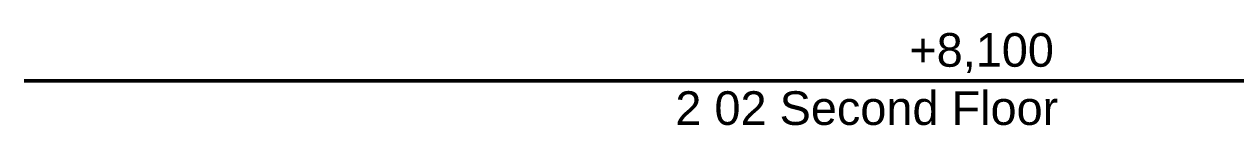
# Model space of a CAD drawing. Header units: millimetres. Extents: x -46169 to 247764, y -86316 to 18123.
# Drawn here: x 218520 to 222132, y -75060 to -74784 of the extents above; entities that cross this region are included whole.
import ezdxf

# ---------------------------------------------------------------- set-up
doc = ezdxf.new("R2010")
doc.units = ezdxf.units.MM
doc.header["$MEASUREMENT"] = 0
doc.layers.add('0_Pen_No__25', color=7, linetype='Continuous', lineweight=50, true_color=0x2a2a2a)
doc.layers.add('0_Pen_No__6', color=7, linetype='Continuous', lineweight=35)
doc.styles.add('GENERATED_STYLE_2', font='')
doc.styles.get('GENERATED_STYLE_2').set_extended_font_data('Arial')

# ---------------------------------------------------------------- blocks, each defined once
blk = doc.blocks.new('I-04 Lecture Theatre Elevation_STORY_MARKER', base_point=(221877.1, -83027.5))
at = {"layer": '0_Pen_No__25', "linetype": 'Continuous'}
for p, q in [((218519.6, -74927.5), (221581.6, -74927.5)), ((221781.6, -74927.5), (221581.6, -74927.5)), ((221781.6, -74927.5), (221981.6, -74927.5)), ((222081.6, -74927.5), (221981.6, -74927.5)), ((222181.6, -74927.5), (222081.6, -74927.5))]:
    blk.add_line(p, q, dxfattribs=at)
at = {"layer": '0_Pen_No__6', "char_height": 100, "attachment_point": 1, "style": 'GENERATED_STYLE_2'}
for s, insert in [('\\A1;{\\fArial|b0|i0|c0|p34;+8,100}', (221158.3, -74785.3)), ('\\A1;{\\fArial|b0|i0|c0|p34;2 02 Second Floor}', (220460.9, -74958.2))]:
    blk.add_mtext(s, dxfattribs=dict(at, insert=insert))

msp = doc.modelspace()

# ---------------------------------------------------------------- block references
at = {"linetype": 'Continuous', "lineweight": 0}
msp.add_blockref('I-04 Lecture Theatre Elevation_STORY_MARKER', (221877.1, -83027.5), dxfattribs=at)

doc.saveas('drawing.dxf')
